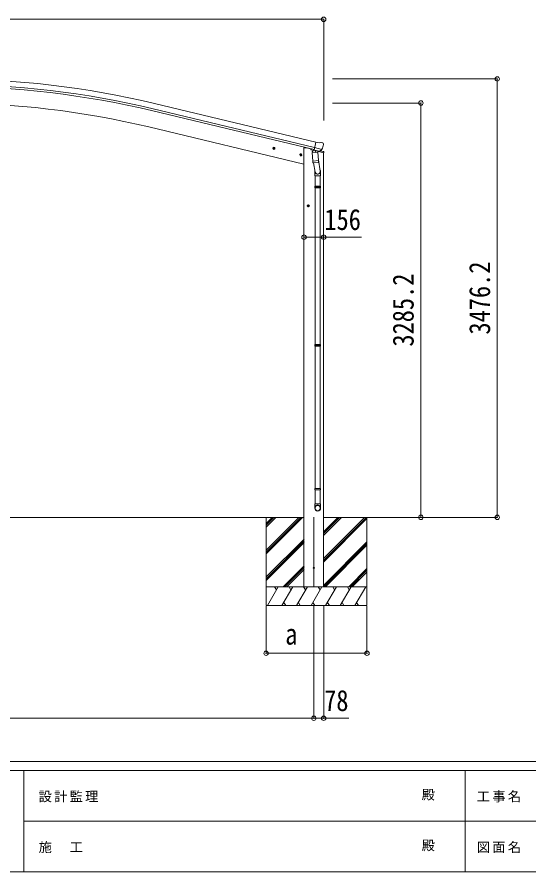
# Model space of a CAD drawing. Units: millimetres at full size. Extents: x -9783 to 9892, y -6828 to 6752.
# Drawn here: x -4022 to 36, y -6828 to -50 of the extents above; entities that cross this region are included whole.
import ezdxf
from ezdxf.enums import TextEntityAlignment as Align

# ---------------------------------------------------------------- set-up
doc = ezdxf.new("R2010")
doc.units = ezdxf.units.MM
doc.header["$LTSCALE"] = 35
doc.header["$PDMODE"] = 32
doc.header["$PDSIZE"] = 35
for name, color, linetype, lineweight in [('0-0_0', 7, 'Continuous', 9), ('0-1_本体', 4, 'Continuous', 9), ('0-2_部品', 7, 'Continuous', 9), ('0-8_PARTS2', 2, 'Continuous', 9), ('0-A_寸法', 6, 'Continuous', 9), ('F-0_240', 7, 'Continuous', 9)]:
    doc.layers.add(name, color=color, linetype=linetype, lineweight=lineweight)
doc.styles.add('ＭＳ ゴシック', font='')
doc.styles.get('ＭＳ ゴシック').set_extended_font_data('MS Gothic')

msp = doc.modelspace()

# ---------------------------------------------------------------- linework, layer by layer
at = {"layer": '0-0_0'}
for p, q in [((-7417.45, -4016.7), (-1747.3, -4016.7)), ((-2047.58, -4016.7), (-2047.58, -4716.7)), ((-2047.58, -4277.43), (-1786.85, -4016.7)), ((-2047.58, -4291.57), (-1772.71, -4016.7)), ((-2047.58, -4305.72), (-1758.57, -4016.7)), ((-2047.58, -4093.59), (-1970.7, -4016.7)), ((-2047.58, -4079.44), (-1984.84, -4016.7)), ((-2047.58, -4065.3), (-1998.98, -4016.7)), ((-1590.8, -4016.7), (-1159.42, -4016.7)), ((-1590.8, -4341.15), (-1266.35, -4016.7)), ((-1590.8, -4355.29), (-1252.21, -4016.7)), ((-1590.8, -4157.3), (-1450.2, -4016.7)), ((-1590.8, -4143.16), (-1464.34, -4016.7)), ((-1590.8, -4129.02), (-1478.48, -4016.7)), ((-1590.8, -4369.43), (-1247.58, -4026.22)), ((-1247.58, -4016.7), (-1247.58, -4716.7)), ((-2047.58, -4489.56), (-1746.8, -4188.78)), ((-2047.58, -4503.71), (-1746.8, -4202.93)), ((-2047.58, -4517.85), (-1746.8, -4217.07)), ((-1590.8, -4553.28), (-1247.58, -4210.07)), ((-1590.08, -4566.7), (-1247.58, -4224.21)), ((-1575.94, -4566.7), (-1247.58, -4238.35)), ((-1912.59, -4566.7), (-1746.8, -4400.92)), ((-1898.45, -4566.7), (-1746.8, -4415.06)), ((-1884.31, -4566.7), (-1746.8, -4429.2)), ((-1392.09, -4566.7), (-1247.58, -4422.2)), ((-1377.95, -4566.7), (-1247.58, -4436.34)), ((-1363.81, -4566.7), (-1247.58, -4450.48)), ((-1247.58, -4566.7), (-2047.58, -4566.7)), ((-2037.29, -4716.7), (-1950.69, -4566.7)), ((-1965.69, -4592.69), (-1980.69, -4566.7)), ((-1921.82, -4716.7), (-1835.22, -4566.7)), ((-1850.22, -4592.69), (-1865.22, -4566.7)), ((-1806.35, -4716.7), (-1719.75, -4566.7)), ((-1734.75, -4592.69), (-1749.75, -4566.7)), ((-1714.58, -4566.7), (-1580.58, -4566.7)), ((-1690.88, -4716.7), (-1604.28, -4566.7)), ((-1619.28, -4592.69), (-1634.28, -4566.7)), ((-1575.41, -4716.7), (-1488.81, -4566.7)), ((-1503.81, -4592.69), (-1518.81, -4566.7)), ((-1459.94, -4716.7), (-1373.34, -4566.7)), ((-1403.34, -4566.7), (-1388.34, -4592.69)), ((-1344.47, -4716.7), (-1257.87, -4566.7)), ((-2047.58, -4716.7), (-1247.58, -4716.7)), ((-1906.82, -4690.73), (-1891.83, -4716.7)), ((-1791.35, -4690.72), (-1776.35, -4716.7)), ((-1675.88, -4690.72), (-1660.88, -4716.7)), ((-1560.41, -4690.72), (-1545.41, -4716.7)), ((-1444.94, -4690.73), (-1429.94, -4716.7)), ((-1329.47, -4690.72), (-1314.47, -4716.7))]:
    msp.add_line(p, q, dxfattribs=at)
at = {"layer": '0-1_本体'}
for p, q in [((-1652.49, -1042.98), (-2931.58, -735.9)), ((-1666.49, -1101.32), (-2945.59, -794.24)), ((-1662.56, -1084.96), (-2941.66, -777.87)), ((-1747.05, -1216.7), (-2976.17, -921.62)), ((-1747.05, -1216.7), (-2976.17, -921.62)), ((-1747.05, -1087.32), (-1727.05, -1087.32)), ((-1747.05, -4566.7), (-1747.05, -1087.32)), ((-1727.05, -1087.32), (-1693.54, -1095.37)), ((-1591.55, -4566.7), (-1591.55, -1126.53))]:
    msp.add_line(p, q, dxfattribs=at)
for radius in [7073, 7029.83, 7013, 6882, 6882]:
    msp.add_arc((-4582.74, -7613.47), radius, 76.5, 103.5, dxfattribs=at)
at = {"layer": '0-2_部品'}
for p, q in [((-1987.62, -1083.36), (-1992.79, -1088.8)), ((-1987.83, -1100.28), (-1983.16, -1080.83)), ((-1980.33, -1085.11), (-1987.62, -1083.36)), ((-1626.15, -1047.57), (-1652.08, -1041.35)), ((-1626.15, -1047.57), (-1612.89, -1044.87)), ((-1598.41, -1048.06), (-1611.59, -1044.9)), ((-1595.31, -1050.31), (-1591.45, -1056.61)), ((-1591.09, -1058.89), (-1591.37, -1060.04)), ((-1995.22, -1088.22), (-1975.77, -1092.89)), ((-1983.36, -1097.75), (-1978.19, -1092.3)), ((-1978.19, -1092.3), (-1980.33, -1085.11)), ((-1781.29, -1139.58), (-1761.85, -1144.24)), ((-1773.7, -1134.71), (-1778.87, -1140.16)), ((-1773.91, -1151.63), (-1769.24, -1132.19)), ((-1766.4, -1136.47), (-1773.7, -1134.71)), ((-1769.44, -1149.11), (-1764.27, -1143.66)), ((-1764.27, -1143.66), (-1766.4, -1136.47)), ((-1693.53, -1094.83), (-1693.53, -1097.98)), ((-1671.49, -1107.22), (-1689.7, -1102.84)), ((-1682.22, -1124.75), (-1636.53, -1121.55)), ((-1677.55, -1191.58), (-1682.22, -1124.75)), ((-1667.81, -1102.98), (-1681.12, -1118.3)), ((-1681.12, -1118.3), (-1680.68, -1124.64)), ((-1666.86, -1102.91), (-1667.81, -1102.98)), ((-1663.78, -1105.39), (-1665.31, -1105.02)), ((-1627.07, -1114.2), (-1663.78, -1105.39)), ((-1605.15, -1099.19), (-1662.65, -1085.39)), ((-1657.83, -1107.21), (-1656.81, -1121.82)), ((-1629.62, -1116.21), (-1655.43, -1122.64)), ((-1638.31, -1118.37), (-1638.08, -1121.66)), ((-1636.53, -1121.55), (-1631.86, -1188.39)), ((-1624.71, -1114.67), (-1632.23, -1112.87)), ((-1588.97, -1127.03), (-1631.79, -1116.75)), ((-1628.91, -1114.42), (-1628.86, -1115.17)), ((-1625.54, -1114.56), (-1627.07, -1114.2)), ((-1622, -1114.1), (-1605.62, -1099.61)), ((-1618.21, -1110.75), (-1591.27, -1117.22)), ((-1588.97, -1120.13), (-1588.97, -1127.03)), ((-1677.55, -1191.58), (-1631.86, -1188.39)), ((-1677.54, -1191.58), (-1676.65, -1204.28)), ((-1632.84, -1202.99), (-1674.54, -1205.91)), ((-1671.01, -1205.66), (-1658.38, -1280.46)), ((-1632.22, -1183.27), (-1617.68, -1271.14)), ((-1631, -1200.86), (-1631.87, -1188.39)), ((-1631.4, -1202.21), (-1631.39, -1202.21)), ((-1661.53, -1273.64), (-1661.53, -1308.3)), ((-1615.53, -1308.3), (-1615.53, -1273.95)), ((-1661.53, -1308.3), (-1615.53, -1308.3)), ((-1659.53, -1308.3), (-1659.53, -1390.96)), ((-1617.53, -1308.3), (-1617.53, -1390.96)), ((-1661.53, -1392.96), (-1660.53, -1390.96)), ((-1661.53, -1392.96), (-1615.53, -1392.96)), ((-1661.53, -1392.96), (-1661.53, -1400.96)), ((-1661.53, -1400.96), (-1615.53, -1400.96)), ((-1661.53, -1400.96), (-1660.53, -1402.96)), ((-1660.53, -1390.96), (-1616.53, -1390.96)), ((-1660.53, -1402.96), (-1616.53, -1402.96)), ((-1659.53, -1402.96), (-1659.53, -2647.14)), ((-1617.53, -1402.96), (-1617.53, -2647.14)), ((-1615.53, -1392.96), (-1616.53, -1390.96)), ((-1723.04, -1546.82), (-1703.04, -1546.82)), ((-1716.79, -1540.32), (-1720.54, -1546.82)), ((-1709.28, -1540.32), (-1716.79, -1540.32)), ((-1713.04, -1556.82), (-1713.04, -1536.82)), ((-1705.53, -1546.82), (-1709.28, -1540.32)), ((-1709.28, -1553.32), (-1705.53, -1546.82)), ((-1661.53, -2649.14), (-1660.53, -2647.14)), ((-1661.53, -2649.14), (-1615.53, -2649.14)), ((-1661.53, -2649.14), (-1661.53, -2657.14)), ((-1661.53, -2657.14), (-1615.53, -2657.14)), ((-1661.53, -2657.14), (-1660.53, -2659.14)), ((-1660.53, -2647.14), (-1616.53, -2647.14)), ((-1660.53, -2659.14), (-1616.53, -2659.14)), ((-1659.53, -2659.14), (-1659.53, -3787.33)), ((-1617.53, -2659.14), (-1617.53, -3787.33)), ((-1615.53, -2649.14), (-1616.53, -2647.14)), ((-1661.53, -3789.33), (-1660.53, -3787.33)), ((-1661.53, -3789.33), (-1615.53, -3789.33)), ((-1661.53, -3789.33), (-1661.53, -3797.33)), ((-1660.53, -3787.33), (-1616.53, -3787.33)), ((-1615.53, -3789.33), (-1616.53, -3787.33)), ((-1661.53, -3797.33), (-1615.53, -3797.33)), ((-1661.53, -3797.33), (-1660.53, -3799.33)), ((-1660.53, -3799.33), (-1616.53, -3799.33)), ((-1659.53, -3799.33), (-1659.53, -3909.33)), ((-1617.53, -3799.33), (-1617.53, -3909.33)), ((-1661.53, -3943.47), (-1661.53, -3909.33)), ((-1661.53, -3909.33), (-1615.53, -3909.33)), ((-1615.53, -3943.47), (-1615.53, -3909.33))]:
    msp.add_line(p, q, dxfattribs=at)
for points in [[(-1657.51, -1106.8), (-1667.23, -1104.46), (-1652.08, -1041.35)], [(-1992.79, -1088.8), (-1990.66, -1096), (-1983.36, -1097.75)], [(-1778.87, -1140.16), (-1776.74, -1147.35), (-1769.44, -1149.11)], [(-1657.51, -1106.8), (-1657.27, -1106.95), (-1632.51, -1112.89), (-1632.23, -1112.87)], [(-1604.88, -1098.62), (-1605.46, -1099.46), (-1605.62, -1099.61)], [(-1615.53, -1392.96), (-1615.53, -1400.96), (-1616.53, -1402.96)], [(-1720.54, -1546.82), (-1716.79, -1553.32), (-1709.28, -1553.32)], [(-1615.53, -2649.14), (-1615.53, -2657.14), (-1616.53, -2659.14)], [(-1615.53, -3789.33), (-1615.53, -3797.33), (-1616.53, -3799.33)]]:
    msp.add_lwpolyline(points, dxfattribs=at)
for centre, radius in [((-1985.49, -1090.55), 8.5), ((-1985.49, -1090.55), 7.7), ((-1985.49, -1090.55), 6.5), ((-1771.57, -1141.91), 8.5), ((-1771.57, -1141.91), 7.7), ((-1771.57, -1141.91), 6.5), ((-1713.04, -1546.82), 8.5), ((-1713.04, -1546.82), 7.7), ((-1713.04, -1546.82), 6.5)]:
    msp.add_circle(centre, radius, dxfattribs=at)
at = {"layer": '0-2_部品', "color": 4}
msp.add_circle((-1669.3, -4416.7), 4.5, dxfattribs=at)
at = {"layer": '0-2_部品'}
for centre, radius, start, end in [((-1612.29, -1047.81), 3, 76.5, 101.5), ((-1788.17, -1012.79), 202.4, 334.90875, 346.5), ((-1599.58, -1052.92), 5, 31.5, 76.5), ((-1688.53, -1097.98), 5, 180, 256.5), ((-1665.19, -1104.53), 0.5, 221.23754, 256.5), ((-1658.43, -1107.29), 0.604, 7.79405, 79.40158), ((-1655.78, -1121.67), 1.03, 188.03431, 289.96103), ((-1629.86, -1115.24), 1, 284, 4), ((-1628.41, -1114.39), 0.5, 76.5, 184), ((-1625.43, -1114.08), 0.5, 256.5, 291.76246), ((-1591.97, -1120.13), 3, 0, 76.5), ((-1674.68, -1203.91), 2, 190.53157, 274), ((-1632.98, -1201), 2, 274, 322.59038), ((-1632.94, -1201.03), 1.95, 322.52234, 4.95983), ((-1645.53, -1273.95), 30, 0, 2.54858)]:
    msp.add_arc(centre, radius, start, end, dxfattribs=at)
for centre, major_axis, ratio, start_param, end_param in [((-1594.01, -1058.17), (1.57, -2.57), 0.99628, 0.7835347, 1.5707963), ((-1624.01, -1111.75), (0.73, -2.92), 0.997631, 5.8041905, 5.8929484), ((-1624.04, -1111.62), (-2.63, 3.16), 0.650902, 2.1145521, 2.1873627), ((-1623.99, -1111.85), (0.73, -2.92), 0.997631, 5.965759, 6.7621801), ((-1638.53, -1273.64), (-23, 0), 0.996195, 6.0000678, 10.0103449), ((-1638.53, -1273.64), (-21, 0), 0.996195, 0.3319459, 3.3482706), ((-1638.53, -3941.73), (23, 0), 0.996195, 6.2831853, 9.424778), ((-1638.53, -3943.47), (23, 0), 0.996195, 6.2831853, 9.424778), ((-1638.53, -3943.47), (0, -23.43), 0.981806, 4.712389, 7.8539816)]:
    msp.add_ellipse(centre, major_axis=major_axis, ratio=ratio, start_param=start_param, end_param=end_param, dxfattribs=at)
msp.add_ellipse((-1638.53, -3943.47), major_axis=(-21, 0), ratio=0.996195, dxfattribs=at)
at = {"layer": '0-8_PARTS2', "color": 6}
msp.add_line((-7573.95, -67.7), (-1590.93, -67.7), dxfattribs=at)
at = {"layer": '0-8_PARTS2'}
msp.add_line((-1669.3, -4014.21), (-1669.3, -4569.2), dxfattribs=at)
at = {"layer": '0-A_寸法'}
for p, q in [((-1590.93, -67.7), (-1590.93, -870.04)), ((-214.35, -540.47), (-1520.78, -540.47)), ((-214.35, -4016.7), (-214.35, -540.47)), ((-820.33, -731.47), (-1520.78, -731.47)), ((-820.33, -4016.7), (-820.33, -731.47)), ((-1746.8, -1795.46), (-1590.8, -1795.46)), ((-1590.8, -1795.46), (-1290.8, -1795.46)), ((-820.33, -4016.7), (-1214.57, -4016.7)), ((-214.35, -4016.7), (-820.33, -4016.7)), ((-2047.58, -5094.61), (-2047.58, -4720.2)), ((-1668.8, -5609.59), (-1668.8, -4720.2)), ((-1590.8, -5609.59), (-1590.8, -4720.2)), ((-1247.58, -5094.61), (-1247.58, -4720.2)), ((-1247.58, -5094.61), (-2047.58, -5094.61)), ((-7496.19, -5609.59), (-1668.8, -5609.59)), ((-1668.8, -5609.59), (-1590.8, -5609.59)), ((-1590.8, -5609.59), (-1390.8, -5609.59))]:
    msp.add_line(p, q, dxfattribs=at)
for p in [(-1590.93, -67.7), (-214.35, -540.47), (-820.33, -731.47), (-1746.8, -1795.46), (-1590.8, -1795.46), (-820.33, -4016.7), (-214.35, -4016.7), (-2047.58, -5094.61), (-1247.58, -5094.61), (-1668.8, -5609.59), (-1590.8, -5609.59)]:
    msp.add_point(p, dxfattribs=at)
at = {"layer": 'F-0_240', "color": 5}
for p, q in [((-9783.03, -5953.1), (9396.97, -5953.1)), ((-9783.03, -6023.1), (6285.75, -6023.1)), ((-3969.25, -6023.1), (-3969.25, -6828.1)), ((-469.25, -6023.1), (-469.25, -6828.1)), ((-3969.25, -6425.6), (3205.75, -6425.6)), ((-9783.03, -6828.1), (9396.97, -6828.1))]:
    msp.add_line(p, q, dxfattribs=at)

# ---------------------------------------------------------------- texts
at = {"layer": '0-A_寸法', "color": 7, "style": 'ＭＳ ゴシック', "width": 0.85}
for s, p in [('156', (-1585.18, -1788.46)), ('a', (-1895.71, -5075.61)), ('78', (-1587.05, -5602.59))]:
    msp.add_text(s, height=166.8, dxfattribs=at).set_placement(p, align=Align.BOTTOM_LEFT)
for s, p in [('3476.2', (-221.35, -2567.34)), ('3285.2', (-827.33, -2662.84))]:
    msp.add_text(s, height=166.8, rotation=90, dxfattribs=at).set_placement(p, align=Align.BOTTOM_LEFT)
at = {"layer": 'F-0_240', "style": 'ＭＳ ゴシック'}
for p in [(-814.24, -6276.85), (-814.24, -6679.35)]:
    msp.add_text('殿', height=76.98, dxfattribs=at).set_placement(p, align=Align.BOTTOM_LEFT)
at = {"layer": 'F-0_240', "char_height": 76.98, "attachment_point": 7, "style": 'ＭＳ ゴシック'}
for s, insert in [('\\T1.17;設計監理', (-3851.04, -6276.85)), ('\\T1.17;工事名', (-376.96, -6276.85)), ('\\T1.17;施\u3000工', (-3851.04, -6679.35)), ('\\T1.17;図面名', (-376.96, -6679.35))]:
    msp.add_mtext(s, dxfattribs=dict(at, insert=insert))

doc.saveas('drawing.dxf')
